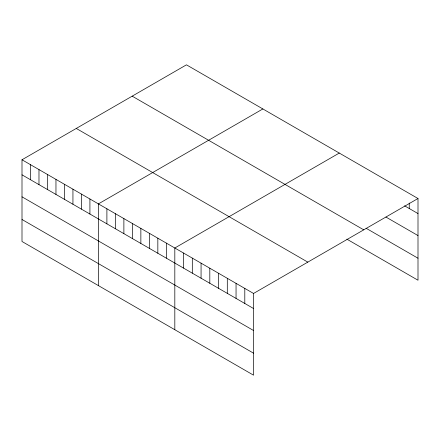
<?xml version="1.0" encoding="UTF-8"?>
<svg xmlns="http://www.w3.org/2000/svg" width="440" height="440" viewBox="0 0 440 440"><rect width="100%" height="100%" fill="white"/><g stroke="black" fill="none" stroke-linecap="round" stroke-linejoin="round"><path stroke-width="0.66" d="M22 159.775L253.545 293.458L253.545 375.172L22 241.489L22 159.775L186.456 64.829L418 198.512L418 280.225L346.858 239.151M262.867 108.944L98.412 203.891L98.412 285.604M339.273 153.06L174.818 248.006L174.818 329.72M253.545 293.458L418 198.512M404.586 205.821L418 213.565M385.93 217.047L418 235.565M366.102 228.261L418 258.225M132.187 96.162L363.732 229.845M76.269 128.442L307.813 262.125M22 174.829L253.545 308.512M22 196.829L253.545 330.512M22 219.494L253.545 353.172M409.255 203.038L409.255 208.516M244.799 288.409L244.799 303.463M236.049 283.355L236.049 298.414M227.304 278.305L227.304 293.359M218.554 273.257L218.554 288.31M209.809 268.207L209.809 283.261M201.064 263.159L201.064 278.212M192.313 258.104L192.313 273.163M183.568 253.055L183.568 268.109M166.331 243.106L166.331 258.159M157.839 238.205L157.839 253.259M149.347 233.299L149.347 248.358M140.861 228.399L140.861 243.452M132.369 223.498L132.369 238.552M123.882 218.598L123.882 233.651M115.39 213.697L115.39 228.751M106.898 208.791L106.898 223.85M89.92 198.99L89.92 214.044M81.428 194.09L81.428 209.143M72.941 189.184L72.941 204.243M64.449 184.283L64.449 199.337M55.963 179.382L55.963 194.436M47.471 174.482L47.471 189.536M38.979 169.582L38.979 184.635M30.492 164.676L30.492 179.735"/></g></svg>
